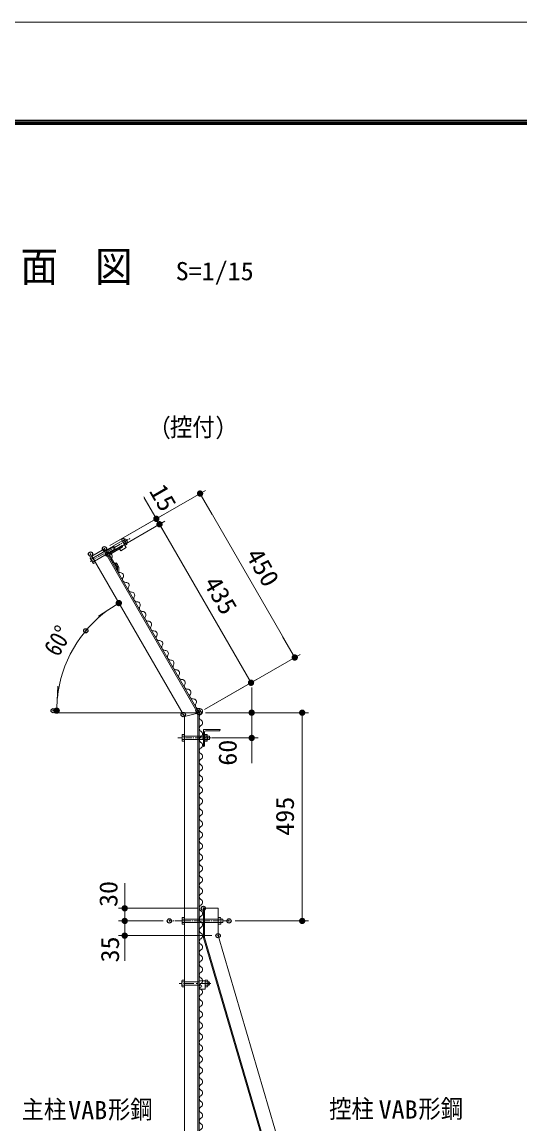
# Model space of a CAD drawing. Units: millimetres at full size. Extents: x -4455 to 4455, y -3150 to 3150.
# Drawn here: x 344 to 1528, y 531 to 3150 of the extents above; entities that cross this region are included whole.
import ezdxf
from ezdxf.enums import TextEntityAlignment as Align

# ---------------------------------------------------------------- set-up
doc = ezdxf.new("R2010")
doc.units = ezdxf.units.MM
doc.header["$LTSCALE"] = 20
doc.header["$PDMODE"] = 32
doc.header["$PDSIZE"] = 10
for name, pattern in [('DASHED', [7.5, 6, -1.5]), ('USER1', [2, 1.25, -0.25, 0.25, -0.25]), ('USER3', [1.125, 0.75, -0.125, 0.125, -0.125]), ('USER4', [4.7625, 3.175, -1.5875])]:
    doc.linetypes.add(name, pattern=pattern)
for name, color, linetype, lineweight in [('0-1_SUNPOU', 1, 'Continuous', 18), ('0-4_6文字', 3, 'Continuous', 18), ('0-5_1部材', 7, 'Continuous', 18), ('0-6_8部品', 7, 'Continuous', 18), ('0-A_5寸法', 1, 'Continuous', 18), ('0-C_2網', 4, 'Continuous', 18), ('0-D_AMI', 3, 'Continuous', 18), ('0-E_D-TTL', 7, 'Continuous', 18)]:
    doc.layers.add(name, color=color, linetype=linetype, lineweight=lineweight)
doc.layers.add('0-2_DEFPOINTS', color=7, linetype='Continuous')
doc.styles.add('ＭＳ ゴシック', font='')
doc.styles.get('ＭＳ ゴシック').set_extended_font_data('MS Gothic')

# ---------------------------------------------------------------- blocks, each defined once
blk = doc.blocks.new('M1')
at = {"layer": '0-1_SUNPOU'}
blk.add_line((-5, 0), (-38.58, 0), dxfattribs=at)
for points in [[(0, 0), (-5, 0), (-4.96, 0.63)], [(0, 0), (-4.96, -0.63), (-5, 0)], [(0, 0), (-4.96, 0.63), (-4.84, 1.24)], [(0, 0), (-4.84, -1.24), (-4.96, -0.63)], [(0, 0), (-4.84, 1.24), (-4.65, 1.84)], [(0, 0), (-4.65, -1.84), (-4.84, -1.24)], [(0, 0), (-4.65, 1.84), (-4.38, 2.41)], [(0, 0), (-4.38, -2.41), (-4.65, -1.84)], [(0, 0), (-4.38, 2.41), (-4.05, 2.94)], [(0, 0), (-4.05, -2.94), (-4.38, -2.41)], [(0, 0), (-4.05, 2.94), (-3.64, 3.42)], [(0, 0), (-3.64, -3.42), (-4.05, -2.94)], [(0, 0), (-3.64, 3.42), (-3.19, 3.85)], [(0, 0), (-3.19, -3.85), (-3.64, -3.42)], [(0, 0), (-3.19, 3.85), (-2.68, 4.22)], [(0, 0), (-2.68, -4.22), (-3.19, -3.85)], [(0, 0), (-2.68, 4.22), (-2.13, 4.52)], [(0, 0), (-2.13, -4.52), (-2.68, -4.22)], [(0, 0), (-2.13, 4.52), (-1.55, 4.76)], [(0, 0), (-1.55, -4.76), (-2.13, -4.52)], [(0, 0), (-1.55, 4.76), (-0.94, 4.91)], [(0, 0), (-0.94, -4.91), (-1.55, -4.76)], [(0, 0), (-0.94, 4.91), (-0.31, 4.99)], [(0, 0), (-0.31, -4.99), (-0.94, -4.91)], [(0, 0), (-0.31, 4.99), (0.31, 4.99)], [(0, 0), (0.31, -4.99), (-0.31, -4.99)], [(0, 0), (0.31, 4.99), (0.94, 4.91)], [(0, 0), (0.94, 4.91), (1.55, 4.76)], [(0, 0), (1.55, 4.76), (2.13, 4.52)], [(0, 0), (2.13, 4.52), (2.68, 4.22)], [(0, 0), (2.68, 4.22), (3.19, 3.85)], [(0, 0), (3.19, 3.85), (3.64, 3.42)], [(0, 0), (3.64, 3.42), (4.05, 2.94)], [(0, 0), (4.05, 2.94), (4.38, 2.41)], [(0, 0), (4.38, 2.41), (4.65, 1.84)], [(0, 0), (4.65, 1.84), (4.84, 1.24)], [(0, 0), (4.84, 1.24), (4.96, 0.63)], [(0, 0), (4.96, 0.63), (5, 0)], [(0, 0), (0.94, -4.91), (0.31, -4.99)], [(0, 0), (1.55, -4.76), (0.94, -4.91)], [(0, 0), (2.13, -4.52), (1.55, -4.76)], [(0, 0), (2.68, -4.22), (2.13, -4.52)], [(0, 0), (3.19, -3.85), (2.68, -4.22)], [(0, 0), (3.64, -3.42), (3.19, -3.85)], [(0, 0), (4.05, -2.94), (3.64, -3.42)], [(0, 0), (4.38, -2.41), (4.05, -2.94)], [(0, 0), (4.65, -1.84), (4.38, -2.41)], [(0, 0), (4.84, -1.24), (4.65, -1.84)], [(0, 0), (4.96, -0.63), (4.84, -1.24)], [(0, 0), (5, 0), (4.96, -0.63)]]:
    blk.add_solid(points, dxfattribs=at)
blk = doc.blocks.new('NAMIX13')
at = {"layer": '0-D_AMI'}
for centre, start, end in [((-71.1, -133.3), 298.07249, 61.92751), ((71.1, -400), 118.07249, 241.92751), ((71.1, -933.3), 118.07249, 241.92751), ((-71.1, -666.7), 298.07249, 61.92751), ((71.1, -1466.7), 118.07249, 241.92751), ((-71.1, -1200), 298.07249, 61.92751), ((71.1, -2000), 118.07249, 241.92751), ((-71.1, -1733.3), 298.07249, 61.92751), ((71.1, -2533.3), 118.07249, 241.92751), ((-71.1, -2266.7), 298.07249, 61.92751), ((71.1, -3066.7), 118.07249, 241.92751), ((-71.1, -2800), 298.07249, 61.92751), ((71.1, -3600), 118.07249, 241.92751), ((-71.1, -3333.3), 298.07249, 61.92751), ((71.1, -4133.3), 118.07249, 241.92751), ((-71.1, -3866.7), 298.07249, 61.92751), ((71.1, -4666.7), 118.07249, 241.92751), ((-71.1, -4400), 298.07249, 61.92751), ((71.1, -5200), 118.07249, 241.92751), ((-71.1, -4933.3), 298.07249, 61.92751), ((71.1, -5733.3), 118.07249, 241.92751), ((-71.1, -5466.7), 298.07249, 61.92751)]:
    blk.add_arc(centre, 151.1, start, end, dxfattribs=at)
blk = doc.blocks.new('NAMIX5')
at = {"layer": '0-D_AMI'}
for centre, start, end in [((35.6, -200), 118.07249, 241.92751), ((-35.6, -66.7), 298.07249, 61.92751), ((35.6, -466.7), 118.07249, 241.92751), ((-35.6, -333.3), 298.07249, 61.92751), ((35.6, -733.3), 118.07249, 241.92751), ((-35.6, -600), 298.07249, 61.92751), ((35.6, -1000), 118.07249, 241.92751), ((-35.6, -866.7), 298.07249, 61.92751), ((35.6, -1266.7), 118.07249, 241.92751), ((-35.6, -1133.3), 298.07249, 61.92751)]:
    blk.add_arc(centre, 75.6, start, end, dxfattribs=at)
blk = doc.blocks.new('NAMI')
at = {"layer": '0-D_AMI'}
for centre, start, end in [((-71.1, -133.3), 298.07249, 61.92751), ((71.1, -400), 118.07249, 241.92751)]:
    blk.add_arc(centre, 151.1, start, end, dxfattribs=at)

msp = doc.modelspace()

# ---------------------------------------------------------------- linework, layer by layer
at = {"layer": '0-2_DEFPOINTS'}
for p in [(671.13, 1956.58), (507.24, 1885.75), (540.35, 1898.39), (540.35, 1898.39), (547.85, 1885.4), (547.85, 1885.4), (495.93, 1703.35), (992.56, 1639.86), (888.64, 1579.86), (418.64, 1513.54), (727.55, 1504.17), (762.55, 1513.54), (765.35, 1508.68), (765.35, 1508.68), (779.83, 1448.68), (890.27, 1448.68), (775.35, 1043.68), (588.5, 1013.68), (694.75, 1013.68), (836.17, 1013.68), (1010.27, 1013.68), (588.5, 978.68), (810.35, 978.68)]:
    msp.add_point(p, dxfattribs=at)
at = {"layer": '0-5_1部材'}
for p, q in [((510.04, 1880.89), (540.35, 1898.39)), ((762.35, 1507.88), (537.75, 1896.89)), ((765.35, 1508.68), (540.35, 1898.39)), ((549.58, 1886.4), (582.49, 1905.4)), ((553.25, 1885.06), (582.69, 1902.05)), ((583.24, 1904.1), (582.24, 1905.84)), ((730.35, 1499.3), (510.04, 1880.89)), ((552.7, 1883.01), (569.7, 1853.56)), ((567.85, 1850.76), (569.15, 1851.51)), ((730.35, 1499.3), (765.35, 1508.68)), ((730.35, 1499.3), (730.35, -651.32)), ((762.35, 1507.88), (762.35, -651.32)), ((765.35, 1508.68), (765.35, -651.32)), ((775.35, 1468.68), (775.35, 1428.68)), ((775.35, 1468.68), (815.35, 1468.68)), ((815.35, 1468.68), (815.35, 1467.68)), ((778.35, 1462.68), (778.35, 1430.68)), ((813.35, 1465.68), (781.35, 1465.68)), ((775.35, 1428.68), (776.35, 1428.68)), ((810.35, 1043.68), (775.35, 1043.68)), ((775.35, 1043.68), (775.35, 973.53)), ((778.35, 1043.68), (778.35, 973.98)), ((810.35, 1043.68), (810.35, 978.68)), ((775.35, 973.53), (1165.35, -356.47)), ((778.35, 973.98), (1168.35, -356.02)), ((810.35, 978.68), (1200.35, -351.32))]:
    msp.add_line(p, q, dxfattribs=at)
at = {"layer": '0-5_1部材', "color": 1, "linetype": 'USER3'}
msp.add_line((836.17, 1013.68), (694.75, 1013.68), dxfattribs=at)
at = {"layer": '0-5_1部材'}
for centre, radius, start, end in [((550.58, 1884.67), 2, 119.99207, 209.99219), ((581.94, 1903.35), 1.5, 300.00729, 29.96823), ((554, 1883.76), 1.5, 120.00722, 210.00732), ((568.4, 1852.81), 1.5, 300.00729, 29.99213), ((813.35, 1467.68), 2, 270, 0), ((781.35, 1462.68), 3, 90, 179.99992), ((776.35, 1430.68), 2, 270, 0)]:
    msp.add_arc(centre, radius, start, end, dxfattribs=at)
at = {"layer": '0-6_8部品', "color": 1}
for p, q in [((648.63, 1995.55), (633.63, 2021.53)), ((553.34, 1905.89), (676.63, 1977.07)), ((663.63, 1969.57), (671.13, 1956.58)), ((560.84, 1892.9), (684.13, 1964.08)), ((560.84, 1892.9), (684.13, 1964.08)), ((671.13, 1956.58), (888.64, 1579.86)), ((686.13, 1930.6), (701.13, 1904.62)), ((778.34, 1516.18), (901.63, 1587.36)), ((785.95, 868.31), (789.91, 868.31)), ((785.95, 861.91), (789.91, 861.91))]:
    msp.add_line(p, q, dxfattribs=at)
at = {"layer": '0-6_8部品', "color": 1, "linetype": 'USER3'}
for p, q in [((506, 1867.72), (600.74, 1922.42)), ((793.11, 1448.68), (714.54, 1448.68))]:
    msp.add_line(p, q, dxfattribs=at)
at = {"layer": '0-6_8部品'}
for p, q in [((561.65, 1905.5), (582.44, 1917.5)), ((580.94, 1920.09), (585.25, 1922.58)), ((580.94, 1920.09), (588.94, 1906.24)), ((582.94, 1916.63), (587.3, 1919.15)), ((582.94, 1916.63), (586.94, 1909.7)), ((586.33, 1921.96), (585.25, 1922.58)), ((586.94, 1909.7), (591.25, 1912.19)), ((543.1, 1893.63), (562.16, 1904.63)), ((547.1, 1886.7), (566.16, 1897.7)), ((561.65, 1905.5), (566.66, 1896.84)), ((566.66, 1896.84), (582.24, 1905.84)), ((578.95, 1893.54), (576.2, 1898.3)), ((591.94, 1901.04), (578.95, 1893.54)), ((588.94, 1906.24), (593.25, 1908.73)), ((588.94, 1906.24), (591.94, 1901.04)), ((510.84, 1879.51), (506.53, 1877.02)), ((506.53, 1875.78), (506.53, 1877.02)), ((513.45, 1863.78), (506.53, 1875.78)), ((512.84, 1876.05), (508.53, 1873.56)), ((516.84, 1869.12), (512.53, 1866.63)), ((513.45, 1863.78), (514.53, 1863.16)), ((518.84, 1865.65), (514.53, 1863.16)), ((566.17, 1863.5), (568.77, 1865)), ((566.17, 1863.5), (571.67, 1853.98)), ((568.77, 1865), (574.69, 1854.74)), ((571.67, 1853.97), (571.38, 1844.66)), ((574.69, 1854.74), (574.22, 1839.73)), ((724.75, 1455.61), (725.37, 1456.68)), ((724.75, 1441.76), (724.75, 1455.61)), ((724.75, 1441.76), (725.37, 1440.68)), ((730.35, 1456.68), (725.37, 1456.68)), ((730.35, 1452.68), (725.37, 1452.68)), ((730.35, 1444.68), (725.37, 1444.68)), ((730.35, 1440.68), (725.37, 1440.68)), ((730.35, 1440.68), (730.35, 1456.68)), ((765.35, 1452.68), (778.35, 1452.68)), ((765.35, 1444.68), (778.35, 1444.68)), ((778.35, 1440.68), (778.35, 1456.68)), ((778.35, 1456.68), (784.13, 1456.68)), ((778.35, 1452.68), (784.13, 1452.68)), ((778.35, 1444.68), (784.13, 1444.68)), ((778.35, 1440.68), (784.13, 1440.68)), ((784.75, 1455.61), (784.13, 1456.68)), ((784.75, 1441.76), (784.13, 1440.68)), ((784.75, 1441.76), (784.75, 1455.61)), ((789.83, 1452.68), (784.75, 1452.68)), ((789.83, 1444.68), (784.75, 1444.68)), ((789.83, 1444.68), (789.83, 1452.68)), ((724.75, 1020.61), (725.37, 1021.68)), ((730.35, 1021.68), (725.37, 1021.68)), ((730.35, 1005.68), (730.35, 1021.68)), ((810.35, 1005.68), (810.35, 1021.68)), ((810.35, 1021.68), (816.13, 1021.68)), ((816.75, 1020.61), (816.13, 1021.68)), ((724.75, 1006.76), (724.75, 1020.61)), ((724.75, 1006.76), (725.37, 1005.68)), ((730.35, 1017.68), (725.37, 1017.68)), ((730.35, 1009.68), (725.37, 1009.68)), ((730.35, 1005.68), (725.37, 1005.68)), ((765.35, 1017.68), (775.35, 1017.68)), ((765.35, 1009.68), (775.35, 1009.68)), ((810.35, 1017.68), (816.13, 1017.68)), ((810.35, 1009.68), (816.13, 1009.68)), ((810.35, 1005.68), (816.13, 1005.68)), ((816.75, 1006.76), (816.13, 1005.68)), ((816.75, 1006.76), (816.75, 1020.61)), ((821.83, 1017.68), (816.75, 1017.68)), ((821.83, 1009.68), (816.75, 1009.68)), ((821.83, 1009.68), (821.83, 1017.68)), ((723.95, 871.03), (725.06, 872.95)), ((723.95, 859.19), (723.95, 871.03)), ((724.64, 869.11), (730.35, 869.11)), ((725.06, 872.95), (730.35, 872.95)), ((730.35, 857.27), (730.35, 872.95)), ((765.35, 871.43), (765.35, 860.93)), ((765.35, 871.43), (779.55, 871.43)), ((779.55, 857.27), (779.55, 872.95)), ((779.55, 871.43), (779.55, 851.43)), ((785.27, 869.11), (779.55, 869.11)), ((785.95, 859.19), (785.95, 871.03)), ((785.95, 869.11), (789.51, 869.11)), ((789.51, 861.11), (789.51, 869.11)), ((723.95, 859.19), (725.06, 857.27)), ((724.64, 861.11), (730.35, 861.11)), ((725.06, 857.27), (730.35, 857.27)), ((765.35, 860.93), (769.3, 860.93)), ((765.35, 856.43), (769.3, 856.43)), ((765.35, 856.43), (765.35, 851.43)), ((765.35, 851.43), (779.55, 851.43)), ((785.27, 861.11), (779.55, 861.11)), ((784.85, 857.27), (779.55, 857.27)), ((785.95, 859.19), (784.85, 857.27)), ((785.95, 861.11), (789.51, 861.11))]:
    msp.add_line(p, q, dxfattribs=at)
at = {"layer": '0-6_8部品', "color": 3, "linetype": 'USER4'}
for p, q in [((512.84, 1876.05), (542.98, 1893.56)), ((516.84, 1869.12), (546.98, 1886.63)), ((730.35, 1452.68), (765.35, 1452.68)), ((730.35, 1444.68), (765.35, 1444.68)), ((730.35, 1017.68), (765.35, 1017.68)), ((730.35, 1009.68), (765.35, 1009.68)), ((775.35, 1017.68), (810.35, 1017.68)), ((775.35, 1009.68), (810.35, 1009.68)), ((730.35, 869.11), (765.35, 869.11))]:
    msp.add_line(p, q, dxfattribs=at)
at = {"layer": '0-6_8部品', "color": 4}
for p, q in [((543.5, 1892.94), (562.56, 1903.94)), ((546.7, 1887.39), (565.76, 1898.4))]:
    msp.add_line(p, q, dxfattribs=at)
at = {"layer": '0-6_8部品', "color": 1, "linetype": 'USER1'}
msp.add_line((792.97, 865.11), (714.48, 865.11), dxfattribs=at)
at = {"layer": '0-6_8部品', "color": 3, "linetype": 'DASHED'}
msp.add_line((730.35, 861.11), (765.35, 861.11), dxfattribs=at)
at = {"layer": '0-6_8部品'}
for points in [[(586.33, 1921.96), (593.25, 1909.97), (593.25, 1908.73)], [(785.95, 871.03), (784.85, 872.95), (779.55, 872.95)]]:
    msp.add_lwpolyline(points, dxfattribs=at)
for centre, radius, start, end in [((580.06, 1918.35), 7.27, 6.37286, 30.0017), ((587.23, 1914.34), 7.61, 324.02866, 96.50311), ((577.23, 1908.85), 14.39, 13.38929, 45.69312), ((586.99, 1906.35), 7.23, 29.99903, 53.96354), ((512.79, 1879.4), 7.23, 210.00224, 233.88522), ((521.41, 1876.38), 13.19, 192.35573, 227.65509), ((519.72, 1867.4), 7.23, 186.11235, 210.00092), ((731.98, 1455.61), 7.23, 179.99992, 203.88486), ((737.94, 1448.68), 13.19, 162.35463, 197.65355), ((731.98, 1441.76), 7.23, 156.1122, 179.99992), ((777.52, 1455.61), 7.23, 336.12625, 0), ((771.5, 1448.69), 13.25, 342.41266, 17.55417), ((777.52, 1441.76), 7.23, 0, 23.88957), ((731.98, 1020.61), 7.23, 179.99992, 203.88486), ((737.94, 1013.68), 13.19, 162.35463, 197.65355), ((731.98, 1006.76), 7.23, 156.1122, 179.99992), ((809.52, 1020.61), 7.23, 336.12625, 0), ((803.5, 1013.69), 13.25, 342.41266, 17.55417), ((809.52, 1006.76), 7.23, 0, 23.88957), ((726.98, 871.03), 3.03, 180, 219.3382), ((735.95, 865.11), 12, 160.52878, 199.47122), ((782.92, 871.03), 3.03, 320.6618, 0), ((773.95, 865.11), 12, 340.52878, 19.47122), ((782.58, 865.11), 8, 330, 30), ((726.98, 859.19), 3.03, 140.6618, 180), ((769.3, 858.68), 2.25, 270, 90), ((782.92, 859.19), 3.03, 0, 39.3382)]:
    msp.add_arc(centre, radius, start, end, dxfattribs=at)
at = {"layer": '0-6_8部品', "color": 1}
msp.add_arc((722.13, 1513.54), 295.28, 125.82375, 174.17632, dxfattribs=at)
at = {"layer": '0-A_5寸法'}
for p, q in [((553.34, 1905.89), (780.55, 2037.07)), ((767.56, 2029.57), (992.56, 1639.86)), ((778.34, 1516.18), (1005.55, 1647.36)), ((890.27, 1538.68), (890.27, 1568.68)), ((765.35, 1508.68), (421.44, 1508.68)), ((780.35, 1508.68), (905.27, 1508.68)), ((780.35, 1508.68), (1025.27, 1508.68)), ((890.27, 1508.68), (890.27, 1448.68)), ((1010.27, 1508.68), (1010.27, 1013.68)), ((794.83, 1448.68), (905.27, 1448.68)), ((890.27, 1418.68), (890.27, 1388.68)), ((588.5, 1073.68), (588.5, 1103.68)), ((588.5, 1043.68), (588.5, 1073.68)), ((760.35, 1043.68), (573.5, 1043.68)), ((588.5, 1043.68), (588.5, 1013.68)), ((679.75, 1013.68), (573.5, 1013.68)), ((679.75, 1013.68), (573.5, 1013.68)), ((588.5, 1013.68), (588.5, 978.68)), ((851.17, 1013.68), (1025.27, 1013.68)), ((795.35, 978.68), (573.5, 978.68)), ((588.5, 983.68), (588.5, 953.68)), ((588.5, 948.68), (588.5, 918.68))]:
    msp.add_line(p, q, dxfattribs=at)
at = {"layer": '0-D_AMI'}
msp.add_arc((766.03, 1502.33), 16.12, 77.37867, 97.71613, dxfattribs=at)
at = {"layer": '0-E_D-TTL', "color": 2}
msp.add_lwpolyline([(-4454.77, 3150.45), (4454.93, 3150.45), (4454.93, -3149.97), (-4454.77, -3149.97)], close=True, dxfattribs=at)
at = {"layer": '0-E_D-TTL'}
for points in [[(-4168.38, 2917.11), (4168.55, 2917.11), (4168.55, -2916.62), (-4168.38, -2916.62)], [(-4165.73, 2914.45), (4165.9, 2914.45), (4165.9, -2913.97), (-4165.73, -2913.97)], [(-4163.08, 2911.8), (4163.25, 2911.8), (4163.25, -2911.32), (-4163.08, -2911.32)], [(-4160.43, 2909.15), (4160.59, 2909.15), (4160.59, -2908.67), (-4160.43, -2908.67)], [(-4157.78, 2906.5), (4157.94, 2906.5), (4157.94, -2906.02), (-4157.78, -2906.02)]]:
    msp.add_lwpolyline(points, close=True, dxfattribs=at)

# ---------------------------------------------------------------- block references
at = {"layer": '0-6_8部品', "xscale": 1.5, "yscale": 1.5}
for p, rotation in [((663.63, 1969.57), 300.0001), ((671.13, 1956.58), 120.0001), ((671.13, 1956.58), 120.0001), ((574.49, 1769.26), 32.91191), ((888.64, 1579.86), 300.0001), ((426.85, 1513.54), 267.08816)]:
    msp.add_blockref('M1', p, dxfattribs=dict(at, rotation=rotation))
at = {"layer": '0-A_5寸法', "xscale": 1.5, "yscale": 1.5}
for p, rotation in [((767.56, 2029.57), 120.0001), ((992.56, 1639.86), 300.0001), ((890.27, 1508.68), 270), ((1010.27, 1508.68), 90), ((890.27, 1448.68), 90), ((588.5, 1043.68), 270), ((588.5, 1013.68), 270), ((1010.27, 1013.68), 270), ((588.5, 1013.68), 90), ((588.5, 978.68), 90)]:
    msp.add_blockref('M1', p, dxfattribs=dict(at, rotation=rotation))
at = {"layer": '0-C_2網', "rotation": 30}
for name, p, xscale, yscale in [('NAMIX5', (551.11, 1887.8), 0.1, 0.1), ('NAMIX13', (617.78, 1772.33), 0.05, 0.05)]:
    msp.add_blockref(name, p, dxfattribs=dict(at, xscale=xscale, yscale=yscale))
at = {"layer": '0-C_2網'}
for name, p, xscale, yscale in [('NAMI', (769.55, 1518.05), 0.05, 0.05), ('NAMI', (769.55, 1491.39), 0.05, 0.05), ('NAMIX5', (769.55, 1464.72), 0.1, 0.1), ('NAMIX13', (769.55, 1331.39), 0.05, 0.05), ('NAMIX13', (769.55, 1038.05), 0.05, 0.05), ('NAMIX13', (769.55, 744.72), 0.05, 0.05)]:
    msp.add_blockref(name, p, dxfattribs=dict(at, xscale=xscale, yscale=yscale))

# ---------------------------------------------------------------- texts
at = {"layer": '0-4_6文字', "color": 7, "style": 'ＭＳ ゴシック', "width": 0.9}
msp.add_text('側\u3000面\u3000図', height=72.14, dxfattribs=at).set_placement((163.98, 2511.64), align=Align.BOTTOM_LEFT)
at = {"layer": '0-4_6文字', "style": 'ＭＳ ゴシック'}
for s, width, p in [('S=1/15', 1.05, (709.57, 2523.65)), ('（ \u3000 ）', 0.9, (644.89, 2151.28)), ('控付', 0.9, (695.87, 2152.91)), ('主柱', 0.9, (343.41, 530.95)), ('VAB', 1.05, (454.2, 529.23)), ('形鋼', 0.9, (548.67, 530.95)), ('控柱', 0.9, (1074.2, 532.42)), ('VAB', 1.05, (1191.9, 530.85)), ('形鋼', 0.9, (1286.37, 532.57))]:
    msp.add_text(s, height=43.26, dxfattribs=dict(at, width=width)).set_placement(p, align=Align.BOTTOM_LEFT)
at = {"layer": '0-6_8部品', "color": 3, "style": 'ＭＳ ゴシック'}
for s, rotation, width, p in [('15', 300, 1.05, (634.05, 2029.45)), ('435', 300, 1.05, (763.16, 1810.53)), ('60°', 60, 0.85, (442.26, 1632.69))]:
    msp.add_text(s, height=43.26, rotation=rotation, dxfattribs=dict(at, width=width)).set_placement(p, align=Align.BOTTOM_LEFT)
at = {"layer": '0-A_5寸法', "color": 3, "style": 'ＭＳ ゴシック', "width": 1.05}
for s, rotation, p in [('450', 300, (863.34, 1877.02)), ('60', 90, (867.57, 1382.68)), ('495', 90, (1003.6, 1216.18)), ('30', 90, (584.29, 1046.83)), ('35', 90, (587.96, 914.93))]:
    msp.add_text(s, height=43.26, rotation=rotation, dxfattribs=at).set_placement(p, align=Align.BOTTOM_LEFT)

doc.saveas('drawing.dxf')
